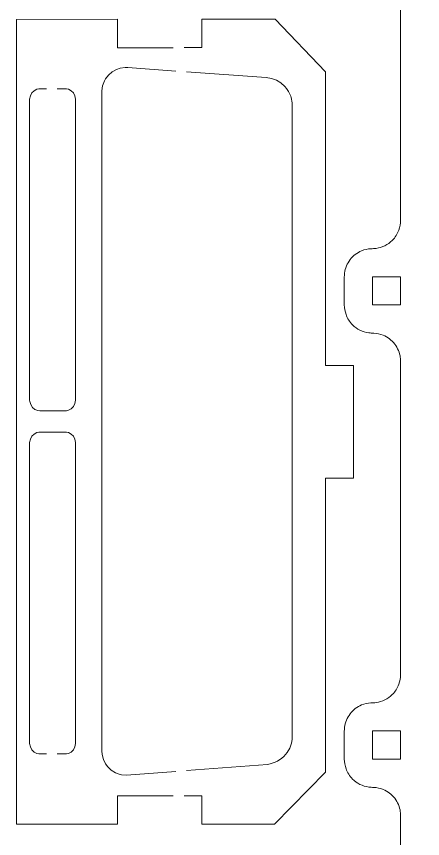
# Model space of a CAD drawing. Header units: centimetres. Extents: x -17.9 to 31.7, y -34.2 to -8.9.
# Drawn here: x -10.54 to -6.77, y -22.03 to -14.4 of the extents above; entities that cross this region are included whole.
import ezdxf

# ---------------------------------------------------------------- set-up
doc = ezdxf.new("R2010")
doc.units = ezdxf.units.CM
doc.header["$MEASUREMENT"] = 0
doc.layers.add('Layer 1', color=7, linetype='Continuous')

msp = doc.modelspace()

# ---------------------------------------------------------------- linework, layer by layer
at = {"layer": 'Layer 1', "color": 250, "lineweight": 9}
for points, knots in [([(-6.7832, -10.92631), (-6.7832, -10.92631), (-6.97777, -10.92631), (-6.97777, -10.92631), (-6.97777, -10.92631), (-6.97777, -10.92631), (-6.97777, -14.01845), (-6.97777, -14.01845), (-6.97777, -14.01845), (-6.97777, -14.01845), (-5.67304, -14.01845), (-5.67304, -14.01845), (-5.67304, -14.01845), (-5.67304, -14.01845), (-5.67304, -14.27883), (-5.67304, -14.27883), (-5.67304, -14.27883), (-5.67304, -14.27883), (-6.97797, -14.27883), (-6.97797, -14.27883), (-6.97797, -14.27883), (-6.97797, -14.27883), (-6.97798, -16.29522), (-6.97798, -16.29522), (-6.97798, -16.29522), (-6.97897, -16.32547), (-6.98451, -16.35541), (-6.99443, -16.38401), (-6.99443, -16.38401), (-7.00693, -16.42005), (-7.02744, -16.4528), (-7.05442, -16.47977), (-7.05442, -16.47977), (-7.07459, -16.49994), (-7.09794, -16.51668), (-7.12353, -16.5293), (-7.12353, -16.5293), (-7.14912, -16.54192), (-7.17661, -16.55026), (-7.2049, -16.55399), (-7.2049, -16.55399), (-7.22065, -16.55606), (-7.2365, -16.5573), (-7.25238, -16.55772), (-7.25238, -16.55772), (-7.28209, -16.55849), (-7.31139, -16.56471), (-7.33884, -16.57609), (-7.33884, -16.57609), (-7.38116, -16.59363), (-7.41813, -16.62199), (-7.44602, -16.65834), (-7.44602, -16.65834), (-7.4739, -16.69468), (-7.49174, -16.73772), (-7.49771, -16.78315), (-7.49771, -16.78315), (-7.49771, -16.78691), (-7.49883, -16.79069), (-7.49883, -16.79447), (-7.49883, -16.79447), (-7.49883, -16.80205), (-7.49995, -16.80963), (-7.49995, -16.81722), (-7.49995, -16.81722), (-7.49995, -16.81722), (-7.49994, -17.0782), (-7.49994, -17.0782), (-7.49994, -17.0782), (-7.49896, -17.10845), (-7.49341, -17.13838), (-7.48349, -17.16697), (-7.48349, -17.16697), (-7.471, -17.20302), (-7.45048, -17.23576), (-7.42351, -17.26274), (-7.42351, -17.26274), (-7.40334, -17.28292), (-7.37999, -17.29965), (-7.3544, -17.31226), (-7.3544, -17.31226), (-7.3288, -17.32489), (-7.30132, -17.33322), (-7.27304, -17.33694), (-7.27304, -17.33694), (-7.25728, -17.33901), (-7.24143, -17.34026), (-7.22554, -17.34068), (-7.22554, -17.34068), (-7.19584, -17.34144), (-7.16653, -17.34767), (-7.13908, -17.35903), (-7.13908, -17.35903), (-7.09676, -17.37656), (-7.05978, -17.40493), (-7.03188, -17.44127), (-7.03188, -17.44127), (-7.00399, -17.47761), (-6.98615, -17.52066), (-6.98016, -17.56608), (-6.98016, -17.56608), (-6.98016, -17.56985), (-6.97904, -17.57365), (-6.97904, -17.57745), (-6.97904, -17.57745), (-6.97904, -17.58501), (-6.97792, -17.59258), (-6.97792, -17.60015), (-6.97792, -17.60015), (-6.97792, -17.60015), (-6.97793, -20.50588), (-6.97793, -20.50588), (-6.97793, -20.50588), (-6.97892, -20.53613), (-6.98447, -20.56605), (-6.99439, -20.59465), (-6.99439, -20.59465), (-7.00689, -20.63069), (-7.02739, -20.66343), (-7.05437, -20.69041), (-7.05437, -20.69041), (-7.07455, -20.71059), (-7.0979, -20.72732), (-7.12348, -20.73994), (-7.12348, -20.73994), (-7.14907, -20.75256), (-7.17656, -20.7609), (-7.20485, -20.76462), (-7.20485, -20.76462), (-7.2206, -20.76669), (-7.23645, -20.76794), (-7.25233, -20.76835), (-7.25233, -20.76835), (-7.28203, -20.76912), (-7.31134, -20.77535), (-7.33879, -20.78672), (-7.33879, -20.78672), (-7.38111, -20.80425), (-7.41807, -20.83261), (-7.44597, -20.86896), (-7.44597, -20.86896), (-7.47386, -20.90531), (-7.49169, -20.94835), (-7.49766, -20.99377), (-7.49766, -20.99377), (-7.49766, -20.99754), (-7.49878, -21.00131), (-7.49878, -21.0051), (-7.49878, -21.0051), (-7.49878, -21.01268), (-7.4999, -21.02025), (-7.4999, -21.02784), (-7.4999, -21.02784), (-7.4999, -21.02784), (-7.4999, -21.28882), (-7.4999, -21.28882), (-7.4999, -21.28882), (-7.49891, -21.31907), (-7.49337, -21.34901), (-7.48346, -21.37761), (-7.48346, -21.37761), (-7.47097, -21.41365), (-7.45047, -21.44639), (-7.4235, -21.47336), (-7.4235, -21.47336), (-7.40334, -21.49353), (-7.38, -21.51027), (-7.35441, -21.52289), (-7.35441, -21.52289), (-7.32882, -21.53551), (-7.30134, -21.54385), (-7.27305, -21.54757), (-7.27305, -21.54757), (-7.2573, -21.54965), (-7.24145, -21.55089), (-7.22556, -21.55131), (-7.22556, -21.55131), (-7.19586, -21.55208), (-7.16656, -21.55831), (-7.13911, -21.56968), (-7.13911, -21.56968), (-7.09678, -21.58721), (-7.0598, -21.61557), (-7.03191, -21.65191), (-7.03191, -21.65191), (-7.00401, -21.68826), (-6.98617, -21.73131), (-6.98018, -21.77673), (-6.98018, -21.77673), (-6.98018, -21.7805), (-6.97906, -21.78429), (-6.97906, -21.78809), (-6.97906, -21.78809), (-6.97906, -21.79565), (-6.97794, -21.80322), (-6.97794, -21.8108), (-6.97794, -21.8108), (-6.97794, -21.8108), (-6.97797, -24.33248), (-6.97797, -24.33248), (-6.97797, -24.33248), (-6.97797, -24.33248), (-5.67304, -24.33248), (-5.67304, -24.33248), (-5.67304, -24.33248), (-5.67304, -24.33248), (-5.67304, -24.59287), (-5.67304, -24.59287), (-5.67304, -24.59287), (-5.67304, -24.59287), (-6.45579, -24.59287), (-6.45579, -24.59287), (-6.45579, -24.59287), (-6.45579, -24.59287), (-6.45579, -26.31849), (-6.45579, -26.31849), (-6.45579, -26.31849), (-6.45579, -26.31849), (-6.91388, -26.48479), (-6.91388, -26.48479), (-6.91388, -26.48479), (-6.91388, -26.48479), (-6.91388, -26.8314), (-6.91388, -26.8314), (-6.91388, -26.8314), (-6.91388, -26.8314), (-5.67304, -26.8314), (-5.67304, -26.8314)], [0, 0, 0, 0, 0.0172414, 0.0172414, 0.0172414, 0.0172414, 0.0344828, 0.0344828, 0.0344828, 0.0344828, 0.0517241, 0.0517241, 0.0517241, 0.0517241, 0.0689655, 0.0689655, 0.0689655, 0.0689655, 0.0862069, 0.0862069, 0.0862069, 0.0862069, 0.1034483, 0.1034483, 0.1034483, 0.1034483, 0.1206897, 0.1206897, 0.1206897, 0.1206897, 0.137931, 0.137931, 0.137931, 0.137931, 0.1551724, 0.1551724, 0.1551724, 0.1551724, 0.1724138, 0.1724138, 0.1724138, 0.1724138, 0.1896552, 0.1896552, 0.1896552, 0.1896552, 0.2068966, 0.2068966, 0.2068966, 0.2068966, 0.2241379, 0.2241379, 0.2241379, 0.2241379, 0.2413793, 0.2413793, 0.2413793, 0.2413793, 0.2586207, 0.2586207, 0.2586207, 0.2586207, 0.2758621, 0.2758621, 0.2758621, 0.2758621, 0.2931034, 0.2931034, 0.2931034, 0.2931034, 0.3103448, 0.3103448, 0.3103448, 0.3103448, 0.3275862, 0.3275862, 0.3275862, 0.3275862, 0.3448276, 0.3448276, 0.3448276, 0.3448276, 0.362069, 0.362069, 0.362069, 0.362069, 0.3793103, 0.3793103, 0.3793103, 0.3793103, 0.3965517, 0.3965517, 0.3965517, 0.3965517, 0.4137931, 0.4137931, 0.4137931, 0.4137931, 0.4310345, 0.4310345, 0.4310345, 0.4310345, 0.4482759, 0.4482759, 0.4482759, 0.4482759, 0.4655172, 0.4655172, 0.4655172, 0.4655172, 0.4827586, 0.4827586, 0.4827586, 0.4827586, 0.5, 0.5, 0.5, 0.5, 0.5172414, 0.5172414, 0.5172414, 0.5172414, 0.5344828, 0.5344828, 0.5344828, 0.5344828, 0.5517241, 0.5517241, 0.5517241, 0.5517241, 0.5689655, 0.5689655, 0.5689655, 0.5689655, 0.5862069, 0.5862069, 0.5862069, 0.5862069, 0.6034483, 0.6034483, 0.6034483, 0.6034483, 0.6206897, 0.6206897, 0.6206897, 0.6206897, 0.637931, 0.637931, 0.637931, 0.637931, 0.6551724, 0.6551724, 0.6551724, 0.6551724, 0.6724138, 0.6724138, 0.6724138, 0.6724138, 0.6896552, 0.6896552, 0.6896552, 0.6896552, 0.7068966, 0.7068966, 0.7068966, 0.7068966, 0.7241379, 0.7241379, 0.7241379, 0.7241379, 0.7413793, 0.7413793, 0.7413793, 0.7413793, 0.7586207, 0.7586207, 0.7586207, 0.7586207, 0.7758621, 0.7758621, 0.7758621, 0.7758621, 0.7931034, 0.7931034, 0.7931034, 0.7931034, 0.8103448, 0.8103448, 0.8103448, 0.8103448, 0.8275862, 0.8275862, 0.8275862, 0.8275862, 0.8448276, 0.8448276, 0.8448276, 0.8448276, 0.862069, 0.862069, 0.862069, 0.862069, 0.8793103, 0.8793103, 0.8793103, 0.8793103, 0.8965517, 0.8965517, 0.8965517, 0.8965517, 0.9137931, 0.9137931, 0.9137931, 0.9137931, 0.9310345, 0.9310345, 0.9310345, 0.9310345, 0.9482759, 0.9482759, 0.9482759, 0.9482759, 0.9655172, 0.9655172, 0.9655172, 0.9655172, 1, 1, 1, 1]), ([(-9.08741, -14.6935), (-9.08741, -14.6935), (-9.60504, -14.69407), (-9.60504, -14.69407), (-9.60504, -14.69407), (-9.60504, -14.69407), (-9.60532, -14.43018), (-9.60532, -14.43018), (-9.60532, -14.43018), (-9.60532, -14.43018), (-10.54244, -14.4312), (-10.54244, -14.4312), (-10.54244, -14.4312), (-10.54244, -14.4312), (-10.54216, -21.89069), (-10.54216, -21.89069)], [0, 0, 0, 0, 0.2, 0.2, 0.2, 0.2, 0.4, 0.4, 0.4, 0.4, 0.6, 0.6, 0.6, 0.6, 1, 1, 1, 1]), ([(-8.98741, -21.62971), (-8.98741, -21.62971), (-8.82237, -21.62971), (-8.82237, -21.62971), (-8.82237, -21.62971), (-8.82237, -21.62971), (-8.82237, -21.89069), (-8.82237, -21.89069), (-8.82237, -21.89069), (-8.82237, -21.89069), (-8.14653, -21.89069), (-8.14653, -21.89069), (-8.14653, -21.89069), (-8.14653, -21.89069), (-7.67452, -21.40814), (-7.67452, -21.40814), (-7.67452, -21.40814), (-7.67452, -21.40814), (-7.67452, -18.68294), (-7.67452, -18.68294), (-7.67452, -18.68294), (-7.67452, -18.68294), (-7.41354, -18.68294), (-7.41354, -18.68294), (-7.41354, -18.68294), (-7.41354, -18.68294), (-7.41354, -17.639), (-7.41354, -17.639), (-7.41354, -17.639), (-7.41354, -17.639), (-7.67452, -17.639), (-7.67452, -17.639), (-7.67452, -17.639), (-7.67452, -17.639), (-7.67452, -14.91889), (-7.67452, -14.91889), (-7.67452, -14.91889), (-7.67452, -14.91889), (-8.14048, -14.4296), (-8.14048, -14.4296), (-8.14048, -14.4296), (-8.14048, -14.4296), (-8.82238, -14.43034), (-8.82238, -14.43034), (-8.82238, -14.43034), (-8.82238, -14.43034), (-8.82209, -14.69321), (-8.82209, -14.69321), (-8.82209, -14.69321), (-8.82209, -14.69321), (-8.98741, -14.69339), (-8.98741, -14.69339)], [0, 0, 0, 0, 0.0714286, 0.0714286, 0.0714286, 0.0714286, 0.1428571, 0.1428571, 0.1428571, 0.1428571, 0.2142857, 0.2142857, 0.2142857, 0.2142857, 0.2857143, 0.2857143, 0.2857143, 0.2857143, 0.3571429, 0.3571429, 0.3571429, 0.3571429, 0.4285714, 0.4285714, 0.4285714, 0.4285714, 0.5, 0.5, 0.5, 0.5, 0.5714286, 0.5714286, 0.5714286, 0.5714286, 0.6428571, 0.6428571, 0.6428571, 0.6428571, 0.7142857, 0.7142857, 0.7142857, 0.7142857, 0.7857143, 0.7857143, 0.7857143, 0.7857143, 0.8571429, 0.8571429, 0.8571429, 0.8571429, 1, 1, 1, 1]), ([(-9.62327, -21.41567), (-9.62327, -21.41567), (-9.66185, -21.39194), (-9.66185, -21.39194), (-9.66185, -21.39194), (-9.66185, -21.39194), (-9.69468, -21.36111), (-9.69468, -21.36111), (-9.69468, -21.36111), (-9.69468, -21.36111), (-9.71494, -21.33389), (-9.71494, -21.33389), (-9.71494, -21.33389), (-9.71494, -21.33389), (-9.73535, -21.29286), (-9.73535, -21.29286), (-9.73535, -21.29286), (-9.73535, -21.29286), (-9.74728, -21.24728), (-9.74728, -21.24728), (-9.74728, -21.24728), (-9.74728, -21.24728), (-9.75008, -21.21067), (-9.75008, -21.21067), (-9.75008, -21.21067), (-9.75008, -21.21067), (-9.74976, -15.09322), (-9.74976, -15.09322), (-9.74976, -15.09322), (-9.74976, -15.09322), (-9.74243, -15.04572), (-9.74243, -15.04572), (-9.74243, -15.04572), (-9.74243, -15.04572), (-9.72613, -15.00231), (-9.72613, -15.00231), (-9.72613, -15.00231), (-9.72613, -15.00231), (-9.71493, -14.98241), (-9.71493, -14.98241), (-9.71493, -14.98241), (-9.71493, -14.98241), (-9.68704, -14.94685), (-9.68704, -14.94685), (-9.68704, -14.94685), (-9.68704, -14.94685), (-9.65268, -14.91769), (-9.65268, -14.91769), (-9.65268, -14.91769), (-9.65268, -14.91769), (-9.61282, -14.89585), (-9.61282, -14.89585), (-9.61282, -14.89585), (-9.61282, -14.89585), (-9.57993, -14.88485), (-9.57993, -14.88485), (-9.57993, -14.88485), (-9.57993, -14.88485), (-9.53285, -14.87809), (-9.53285, -14.87809), (-9.53285, -14.87809), (-9.53285, -14.87809), (-9.50822, -14.87836), (-9.50822, -14.87836), (-9.50822, -14.87836), (-9.50822, -14.87836), (-9.0643, -14.91041), (-9.0643, -14.91041)], [0, 0, 0, 0, 0.0555556, 0.0555556, 0.0555556, 0.0555556, 0.1111111, 0.1111111, 0.1111111, 0.1111111, 0.1666667, 0.1666667, 0.1666667, 0.1666667, 0.2222222, 0.2222222, 0.2222222, 0.2222222, 0.2777778, 0.2777778, 0.2777778, 0.2777778, 0.3333333, 0.3333333, 0.3333333, 0.3333333, 0.3888889, 0.3888889, 0.3888889, 0.3888889, 0.4444444, 0.4444444, 0.4444444, 0.4444444, 0.5, 0.5, 0.5, 0.5, 0.5555556, 0.5555556, 0.5555556, 0.5555556, 0.6111111, 0.6111111, 0.6111111, 0.6111111, 0.6666667, 0.6666667, 0.6666667, 0.6666667, 0.7222222, 0.7222222, 0.7222222, 0.7222222, 0.7777778, 0.7777778, 0.7777778, 0.7777778, 0.8333333, 0.8333333, 0.8333333, 0.8333333, 0.8888889, 0.8888889, 0.8888889, 0.8888889, 1, 1, 1, 1]), ([(-8.9643, -14.91763), (-8.9643, -14.91763), (-8.22403, -14.97107), (-8.22403, -14.97107), (-8.22403, -14.97107), (-8.22403, -14.97107), (-8.17544, -14.97902), (-8.17544, -14.97902), (-8.17544, -14.97902), (-8.17544, -14.97902), (-8.13013, -14.99601), (-8.13013, -14.99601), (-8.13013, -14.99601), (-8.13013, -14.99601), (-8.08905, -15.02097), (-8.08905, -15.02097), (-8.08905, -15.02097), (-8.08905, -15.02097), (-8.05322, -15.05286), (-8.05322, -15.05286), (-8.05322, -15.05286), (-8.05322, -15.05286), (-8.03758, -15.07106), (-8.03758, -15.07106), (-8.03758, -15.07106), (-8.03758, -15.07106), (-8.01731, -15.10082), (-8.01731, -15.10082), (-8.01731, -15.10082), (-8.01731, -15.10082), (-7.99691, -15.14441), (-7.99691, -15.14441), (-7.99691, -15.14441), (-7.99691, -15.14441), (-7.99309, -15.15589), (-7.99309, -15.15589), (-7.99309, -15.15589), (-7.99309, -15.15589), (-7.98343, -15.20366), (-7.98343, -15.20366), (-7.98343, -15.20366), (-7.98343, -15.20366), (-7.98217, -15.22842), (-7.98217, -15.22842), (-7.98217, -15.22842), (-7.98217, -15.22842), (-7.98343, -21.10558), (-7.98343, -21.10558), (-7.98343, -21.10558), (-7.98343, -21.10558), (-7.98981, -21.14168), (-7.98981, -21.14168), (-7.98981, -21.14168), (-7.98981, -21.14168), (-8.00611, -21.18716), (-8.00611, -21.18716), (-8.00611, -21.18716), (-8.00611, -21.18716), (-8.03037, -21.22861), (-8.03037, -21.22861), (-8.03037, -21.22861), (-8.03037, -21.22861), (-8.06161, -21.26499), (-8.06161, -21.26499), (-8.06161, -21.26499), (-8.06161, -21.26499), (-8.07954, -21.28096), (-8.07954, -21.28096), (-8.07954, -21.28096), (-8.07954, -21.28096), (-8.1194, -21.30776), (-8.1194, -21.30776), (-8.1194, -21.30776), (-8.1194, -21.30776), (-8.14107, -21.31834), (-8.14107, -21.31834), (-8.14107, -21.31834), (-8.14107, -21.31834), (-8.18731, -21.33318), (-8.18731, -21.33318), (-8.18731, -21.33318), (-8.18731, -21.33318), (-8.21163, -21.33719), (-8.21163, -21.33719), (-8.21163, -21.33719), (-8.21163, -21.33719), (-8.9643, -21.39531), (-8.9643, -21.39531)], [0, 0, 0, 0, 0.0434783, 0.0434783, 0.0434783, 0.0434783, 0.0869565, 0.0869565, 0.0869565, 0.0869565, 0.1304348, 0.1304348, 0.1304348, 0.1304348, 0.173913, 0.173913, 0.173913, 0.173913, 0.2173913, 0.2173913, 0.2173913, 0.2173913, 0.2608696, 0.2608696, 0.2608696, 0.2608696, 0.3043478, 0.3043478, 0.3043478, 0.3043478, 0.3478261, 0.3478261, 0.3478261, 0.3478261, 0.3913043, 0.3913043, 0.3913043, 0.3913043, 0.4347826, 0.4347826, 0.4347826, 0.4347826, 0.4782609, 0.4782609, 0.4782609, 0.4782609, 0.5217391, 0.5217391, 0.5217391, 0.5217391, 0.5652174, 0.5652174, 0.5652174, 0.5652174, 0.6086957, 0.6086957, 0.6086957, 0.6086957, 0.6521739, 0.6521739, 0.6521739, 0.6521739, 0.6956522, 0.6956522, 0.6956522, 0.6956522, 0.7391304, 0.7391304, 0.7391304, 0.7391304, 0.7826087, 0.7826087, 0.7826087, 0.7826087, 0.826087, 0.826087, 0.826087, 0.826087, 0.8695652, 0.8695652, 0.8695652, 0.8695652, 0.9130435, 0.9130435, 0.9130435, 0.9130435, 1, 1, 1, 1]), ([(-10.40874, -18.00283), (-10.40874, -18.00283), (-10.41829, -17.97317), (-10.41829, -17.97317), (-10.41829, -17.97317), (-10.41829, -17.97317), (-10.41973, -17.96247), (-10.41973, -17.96247), (-10.41973, -17.96247), (-10.41973, -17.96247), (-10.41973, -15.17111), (-10.41973, -15.17111), (-10.41973, -15.17111), (-10.41973, -15.17111), (-10.41275, -15.14012), (-10.41275, -15.14012), (-10.41275, -15.14012), (-10.41275, -15.14012), (-10.3985, -15.11352), (-10.3985, -15.11352), (-10.3985, -15.11352), (-10.3985, -15.11352), (-10.37829, -15.09274), (-10.37829, -15.09274), (-10.37829, -15.09274), (-10.37829, -15.09274), (-10.35342, -15.07922), (-10.35342, -15.07922), (-10.35342, -15.07922), (-10.35342, -15.07922), (-10.33487, -15.07494), (-10.33487, -15.07494), (-10.33487, -15.07494), (-10.33487, -15.07494), (-10.26329, -15.07494), (-10.26329, -15.07494)], [0, 0, 0, 0, 0.1, 0.1, 0.1, 0.1, 0.2, 0.2, 0.2, 0.2, 0.3, 0.3, 0.3, 0.3, 0.4, 0.4, 0.4, 0.4, 0.5, 0.5, 0.5, 0.5, 0.6, 0.6, 0.6, 0.6, 0.7, 0.7, 0.7, 0.7, 0.8, 0.8, 0.8, 0.8, 1, 1, 1, 1]), ([(-10.16329, -15.07494), (-10.16329, -15.07494), (-10.07774, -15.07494), (-10.07774, -15.07494), (-10.07774, -15.07494), (-10.07774, -15.07494), (-10.05922, -15.07922), (-10.05922, -15.07922), (-10.05922, -15.07922), (-10.05922, -15.07922), (-10.03437, -15.09274), (-10.03437, -15.09274), (-10.03437, -15.09274), (-10.03437, -15.09274), (-10.01419, -15.11352), (-10.01419, -15.11352), (-10.01419, -15.11352), (-10.01419, -15.11352), (-9.99997, -15.14012), (-9.99997, -15.14012), (-9.99997, -15.14012), (-9.99997, -15.14012), (-9.99299, -15.17111), (-9.99299, -15.17111), (-9.99299, -15.17111), (-9.99299, -15.17111), (-9.99299, -17.96247), (-9.99299, -17.96247), (-9.99299, -17.96247), (-9.99299, -17.96247), (-9.99997, -17.99341), (-9.99997, -17.99341), (-9.99997, -17.99341), (-9.99997, -17.99341), (-10.01419, -18.02004), (-10.01419, -18.02004), (-10.01419, -18.02004), (-10.01419, -18.02004), (-10.03437, -18.04089), (-10.03437, -18.04089), (-10.03437, -18.04089), (-10.03437, -18.04089), (-10.05922, -18.05448), (-10.05922, -18.05448), (-10.05922, -18.05448), (-10.05922, -18.05448), (-10.07774, -18.05878), (-10.07774, -18.05878), (-10.07774, -18.05878), (-10.07774, -18.05878), (-10.32516, -18.05934), (-10.32516, -18.05934), (-10.32516, -18.05934), (-10.32516, -18.05934), (-10.34431, -18.05714), (-10.34431, -18.05714), (-10.34431, -18.05714), (-10.34431, -18.05714), (-10.37045, -18.0463), (-10.37045, -18.0463), (-10.37045, -18.0463), (-10.37045, -18.0463), (-10.39237, -18.02771), (-10.39237, -18.02771), (-10.39237, -18.02771), (-10.39237, -18.02771), (-10.40874, -18.00283), (-10.40874, -18.00283)], [0, 0, 0, 0, 0.0555556, 0.0555556, 0.0555556, 0.0555556, 0.1111111, 0.1111111, 0.1111111, 0.1111111, 0.1666667, 0.1666667, 0.1666667, 0.1666667, 0.2222222, 0.2222222, 0.2222222, 0.2222222, 0.2777778, 0.2777778, 0.2777778, 0.2777778, 0.3333333, 0.3333333, 0.3333333, 0.3333333, 0.3888889, 0.3888889, 0.3888889, 0.3888889, 0.4444444, 0.4444444, 0.4444444, 0.4444444, 0.5, 0.5, 0.5, 0.5, 0.5555556, 0.5555556, 0.5555556, 0.5555556, 0.6111111, 0.6111111, 0.6111111, 0.6111111, 0.6666667, 0.6666667, 0.6666667, 0.6666667, 0.7222222, 0.7222222, 0.7222222, 0.7222222, 0.7777778, 0.7777778, 0.7777778, 0.7777778, 0.8333333, 0.8333333, 0.8333333, 0.8333333, 0.8888889, 0.8888889, 0.8888889, 0.8888889, 1, 1, 1, 1]), ([(-6.97788, -17.07818), (-6.97788, -17.07818), (-7.23887, -17.07818), (-7.23887, -17.07818), (-7.23887, -17.07818), (-7.23887, -17.07818), (-7.23887, -16.8172), (-7.23887, -16.8172), (-7.23887, -16.8172), (-7.23887, -16.8172), (-6.97788, -16.8172), (-6.97788, -16.8172), (-6.97788, -16.8172), (-6.97788, -16.8172), (-6.97788, -17.07818), (-6.97788, -17.07818)], [0, 0, 0, 0, 0.2, 0.2, 0.2, 0.2, 0.4, 0.4, 0.4, 0.4, 0.6, 0.6, 0.6, 0.6, 1, 1, 1, 1]), ([(-10.41973, -21.14493), (-10.41973, -21.14493), (-10.41973, -18.35359), (-10.41973, -18.35359), (-10.41973, -18.35359), (-10.41973, -18.35359), (-10.41275, -18.32263), (-10.41275, -18.32263), (-10.41275, -18.32263), (-10.41275, -18.32263), (-10.3985, -18.29602), (-10.3985, -18.29602), (-10.3985, -18.29602), (-10.3985, -18.29602), (-10.37829, -18.27522), (-10.37829, -18.27522), (-10.37829, -18.27522), (-10.37829, -18.27522), (-10.35342, -18.26168), (-10.35342, -18.26168), (-10.35342, -18.26168), (-10.35342, -18.26168), (-10.33487, -18.2574), (-10.33487, -18.2574), (-10.33487, -18.2574), (-10.33487, -18.2574), (-10.07774, -18.2574), (-10.07774, -18.2574), (-10.07774, -18.2574), (-10.07774, -18.2574), (-10.05922, -18.26168), (-10.05922, -18.26168), (-10.05922, -18.26168), (-10.05922, -18.26168), (-10.03437, -18.27522), (-10.03437, -18.27522), (-10.03437, -18.27522), (-10.03437, -18.27522), (-10.01419, -18.29602), (-10.01419, -18.29602), (-10.01419, -18.29602), (-10.01419, -18.29602), (-9.99997, -18.32263), (-9.99997, -18.32263), (-9.99997, -18.32263), (-9.99997, -18.32263), (-9.99299, -18.35359), (-9.99299, -18.35359), (-9.99299, -18.35359), (-9.99299, -18.35359), (-9.99299, -21.14493), (-9.99299, -21.14493), (-9.99299, -21.14493), (-9.99299, -21.14493), (-9.99997, -21.17591), (-9.99997, -21.17591), (-9.99997, -21.17591), (-9.99997, -21.17591), (-10.01419, -21.20255), (-10.01419, -21.20255), (-10.01419, -21.20255), (-10.01419, -21.20255), (-10.03437, -21.22337), (-10.03437, -21.22337), (-10.03437, -21.22337), (-10.03437, -21.22337), (-10.05922, -21.23695), (-10.05922, -21.23695), (-10.05922, -21.23695), (-10.05922, -21.23695), (-10.07774, -21.24123), (-10.07774, -21.24123), (-10.07774, -21.24123), (-10.07774, -21.24123), (-10.16329, -21.24123), (-10.16329, -21.24123)], [0, 0, 0, 0, 0.05, 0.05, 0.05, 0.05, 0.1, 0.1, 0.1, 0.1, 0.15, 0.15, 0.15, 0.15, 0.2, 0.2, 0.2, 0.2, 0.25, 0.25, 0.25, 0.25, 0.3, 0.3, 0.3, 0.3, 0.35, 0.35, 0.35, 0.35, 0.4, 0.4, 0.4, 0.4, 0.45, 0.45, 0.45, 0.45, 0.5, 0.5, 0.5, 0.5, 0.55, 0.55, 0.55, 0.55, 0.6, 0.6, 0.6, 0.6, 0.65, 0.65, 0.65, 0.65, 0.7, 0.7, 0.7, 0.7, 0.75, 0.75, 0.75, 0.75, 0.8, 0.8, 0.8, 0.8, 0.85, 0.85, 0.85, 0.85, 0.9, 0.9, 0.9, 0.9, 1, 1, 1, 1]), ([(-7.23887, -21.28882), (-7.23887, -21.28882), (-7.23887, -21.02784), (-7.23887, -21.02784), (-7.23887, -21.02784), (-7.23887, -21.02784), (-6.97788, -21.02784), (-6.97788, -21.02784), (-6.97788, -21.02784), (-6.97788, -21.02784), (-6.97788, -21.28882), (-6.97788, -21.28882), (-6.97788, -21.28882), (-6.97788, -21.28882), (-7.23887, -21.28882), (-7.23887, -21.28882)], [0, 0, 0, 0, 0.2, 0.2, 0.2, 0.2, 0.4, 0.4, 0.4, 0.4, 0.6, 0.6, 0.6, 0.6, 1, 1, 1, 1]), ([(-10.26329, -21.24123), (-10.26329, -21.24123), (-10.33487, -21.24123), (-10.33487, -21.24123), (-10.33487, -21.24123), (-10.33487, -21.24123), (-10.35342, -21.23695), (-10.35342, -21.23695), (-10.35342, -21.23695), (-10.35342, -21.23695), (-10.37829, -21.22337), (-10.37829, -21.22337), (-10.37829, -21.22337), (-10.37829, -21.22337), (-10.3985, -21.20255), (-10.3985, -21.20255), (-10.3985, -21.20255), (-10.3985, -21.20255), (-10.41275, -21.17591), (-10.41275, -21.17591), (-10.41275, -21.17591), (-10.41275, -21.17591), (-10.41973, -21.14493), (-10.41973, -21.14493)], [0, 0, 0, 0, 0.1428571, 0.1428571, 0.1428571, 0.1428571, 0.2857143, 0.2857143, 0.2857143, 0.2857143, 0.4285714, 0.4285714, 0.4285714, 0.4285714, 0.5714286, 0.5714286, 0.5714286, 0.5714286, 0.7142857, 0.7142857, 0.7142857, 0.7142857, 1, 1, 1, 1]), ([(-9.0643, -21.40303), (-9.0643, -21.40303), (-9.52062, -21.43827), (-9.52062, -21.43827), (-9.52062, -21.43827), (-9.52062, -21.43827), (-9.56849, -21.43392), (-9.56849, -21.43392), (-9.56849, -21.43392), (-9.56849, -21.43392), (-9.57995, -21.43136), (-9.57995, -21.43136), (-9.57995, -21.43136), (-9.57995, -21.43136), (-9.62327, -21.41567), (-9.62327, -21.41567)], [0, 0, 0, 0, 0.2, 0.2, 0.2, 0.2, 0.4, 0.4, 0.4, 0.4, 0.6, 0.6, 0.6, 0.6, 1, 1, 1, 1]), ([(-10.54216, -21.89069), (-10.54216, -21.89069), (-9.60532, -21.89069), (-9.60532, -21.89069), (-9.60532, -21.89069), (-9.60532, -21.89069), (-9.60532, -21.62971), (-9.60532, -21.62971), (-9.60532, -21.62971), (-9.60532, -21.62971), (-9.08741, -21.62971), (-9.08741, -21.62971)], [0, 0, 0, 0, 0.25, 0.25, 0.25, 0.25, 0.5, 0.5, 0.5, 0.5, 1, 1, 1, 1])]:
    msp.add_open_spline(points, degree=3, knots=knots, dxfattribs=at)

doc.saveas('drawing.dxf')
